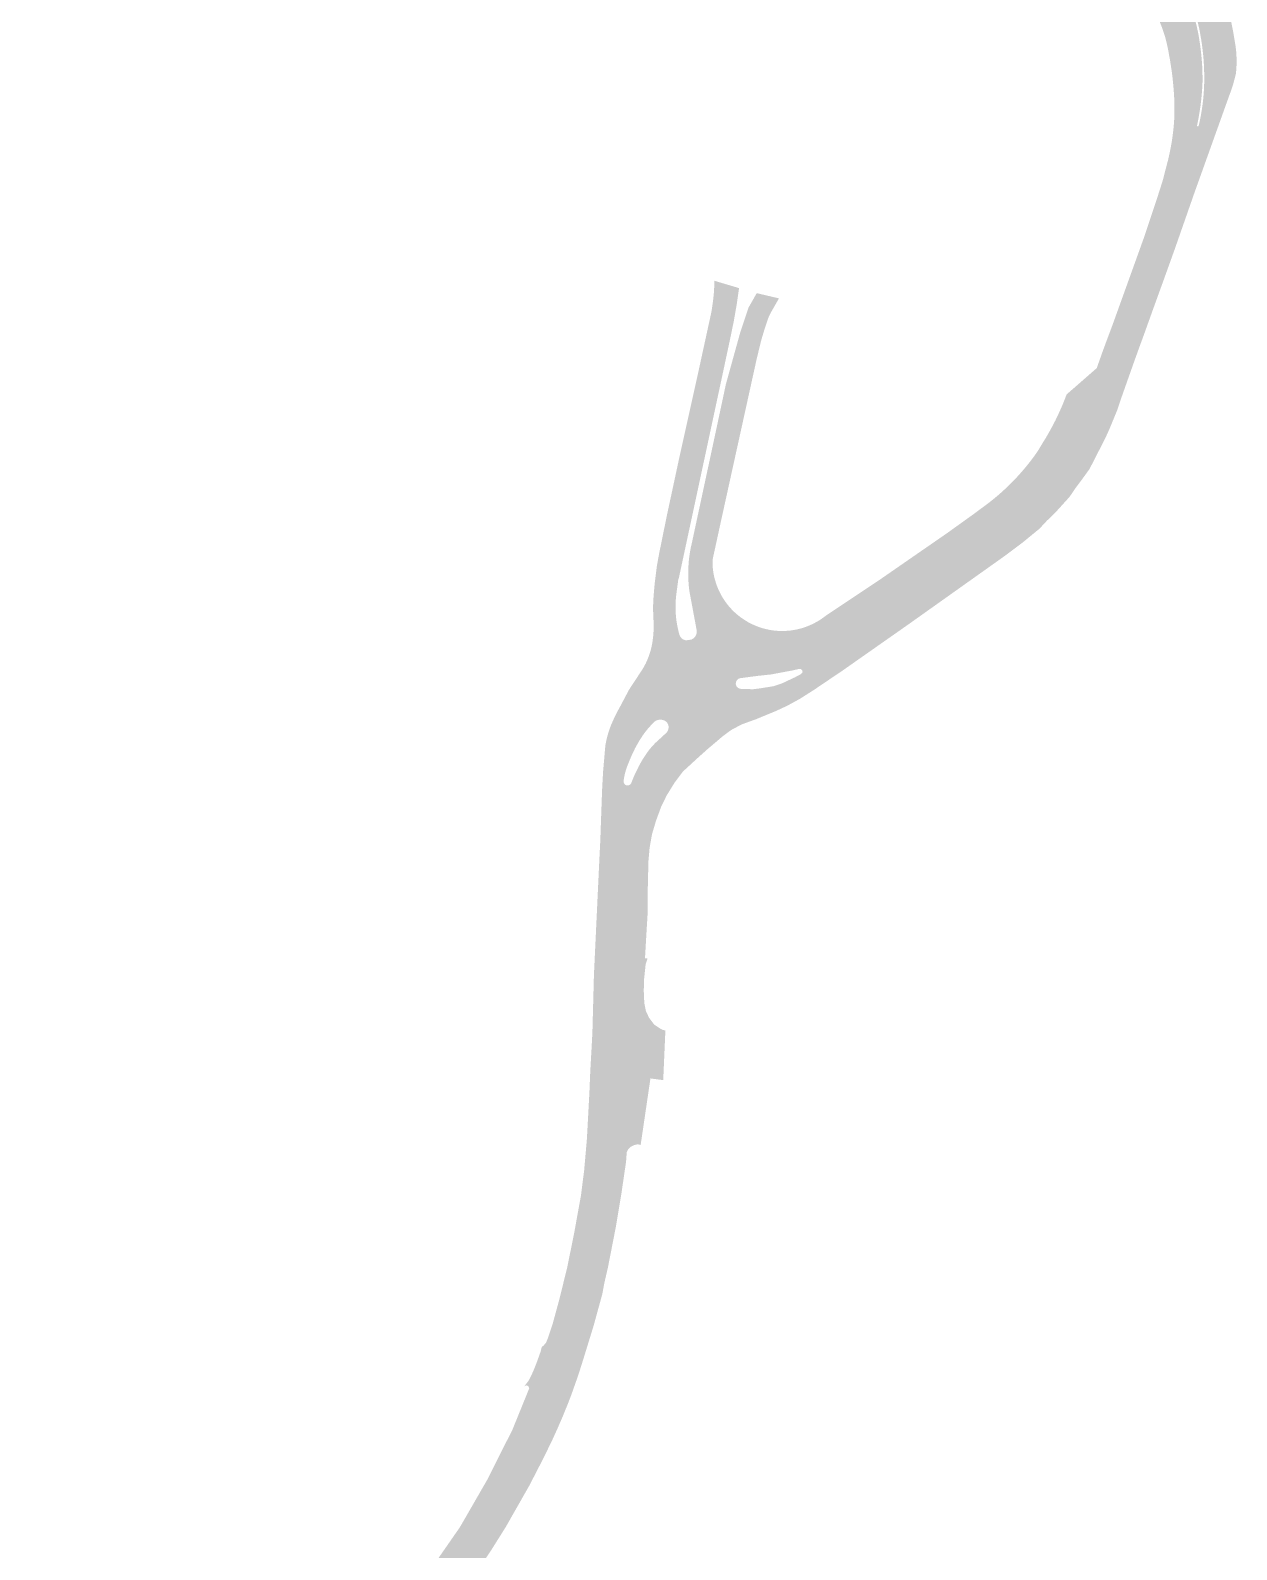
# Model space of a CAD drawing. Header units: inches. Extents: x 96822 to 101067, y 435686 to 441786.
# Drawn here: x 99122.2 to 99344, y 436600.9 to 436880.3 of the extents above; entities that cross this region are included whole.
import ezdxf

# ---------------------------------------------------------------- set-up
doc = ezdxf.new("R2010")
doc.units = ezdxf.units.IN
doc.header["$MEASUREMENT"] = 0

msp = doc.modelspace()

# ---------------------------------------------------------------- hatches: boundary and pattern name
h = msp.add_hatch(color=256)
h.paths.add_polyline_path([(99326.93, 436824.36), (99321.25, 436826.41), (99322.83, 436830.8), (99325.31, 436837.69), (99326.89, 436842.09), (99328.12, 436845.77), (99329.83, 436850.93), (99330.42, 436852.84), (99331.17, 436855.76), (99331.37, 436856.51), (99331.54, 436857.27), (99331.7, 436858.02), (99331.85, 436858.78), (99331.99, 436859.54), (99332.11, 436860.31), (99332.21, 436861.07), (99332.31, 436861.84), (99332.38, 436862.61), (99332.45, 436863.38), (99332.49, 436864.15), (99332.53, 436864.93), (99332.52, 436866.85), (99332.47, 436868), (99332.4, 436869.15), (99332.3, 436870.29), (99332.19, 436871.43), (99332.05, 436872.57), (99331.88, 436873.71), (99331.7, 436874.85), (99331.49, 436875.98), (99331.42, 436876.41), (99331.34, 436876.84), (99331.25, 436877.27), (99331.15, 436877.7), (99331.05, 436878.13), (99330.94, 436878.55), (99330.83, 436878.98), (99330.7, 436879.4), (99330.57, 436879.82), (99330.43, 436880.23), (99330.29, 436880.65), (99330.13, 436881.06), (99329.97, 436881.47), (99329.81, 436881.87), (99329.63, 436882.27), (99329.45, 436882.67), (99329.26, 436883.07), (99329.07, 436883.46), (99328.86, 436883.85), (99328.66, 436884.24), (99328.44, 436884.62), (99328.22, 436885), (99327.99, 436885.38), (99325.25, 436889.56), (99319.46, 436897.94), (99315.56, 436903.53), (99306.26, 436916.36), (99302.86, 436920.54), (99302.66, 436920.78), (99314.44, 436929.84), (99317.61, 436925.18), (99327.37, 436910.74), (99332.58, 436903.1), (99335.95, 436898.15), (99336.42, 436897.46), (99336.87, 436896.76), (99337.31, 436896.05), (99337.73, 436895.34), (99338.14, 436894.61), (99338.54, 436893.88), (99338.64, 436893.68), (99338.75, 436893.5), (99339.15, 436892.7), (99339.53, 436891.9), (99339.9, 436891.09), (99340.25, 436890.27), (99340.59, 436889.44), (99340.91, 436888.61), (99341.22, 436887.77), (99341.51, 436886.93), (99341.78, 436886.08), (99342.05, 436885.23), (99342.3, 436884.38), (99342.54, 436883.51), (99342.75, 436882.65), (99342.96, 436881.78), (99343.15, 436880.91), (99343.32, 436880.03), (99343.47, 436879.15), (99343.67, 436877.92), (99343.73, 436877.57), (99343.78, 436877.22), (99343.82, 436876.87), (99343.86, 436876.52), (99343.89, 436876.17), (99343.92, 436875.81), (99343.93, 436875.46), (99343.95, 436875.11), (99343.95, 436874.75), (99343.95, 436874.4), (99343.95, 436874.04), (99343.93, 436873.69), (99343.91, 436873.34), (99343.89, 436872.98), (99343.85, 436872.63), (99343.82, 436872.28), (99343.32, 436870.35), (99343.01, 436869.39), (99342.66, 436868.44), (99342.58, 436868.23), (99336.14, 436850.24), (99332.58, 436840.04), (99331, 436835.64), (99328.51, 436828.76), (99326.93, 436824.36)], flags=0)
h.paths.add_polyline_path([(99336.81, 436862.59), (99336.73, 436862.66), (99336.74, 436862.65), (99336.74, 436862.65), (99336.74, 436862.65), (99336.74, 436862.65), (99336.74, 436862.65), (99336.75, 436862.65), (99336.75, 436862.64), (99336.75, 436862.64), (99336.75, 436862.64), (99336.75, 436862.64), (99336.76, 436862.64), (99336.76, 436862.64), (99336.76, 436862.64), (99336.76, 436862.64), (99336.77, 436862.63), (99336.77, 436862.63), (99336.77, 436862.63), (99336.77, 436862.63), (99336.77, 436862.63), (99336.78, 436862.63), (99336.78, 436862.63), (99336.78, 436862.63), (99336.78, 436862.63), (99336.79, 436862.63), (99336.79, 436862.62), (99336.79, 436862.62), (99336.79, 436862.62), (99336.8, 436862.62), (99336.8, 436862.62), (99336.8, 436862.62), (99336.8, 436862.62), (99336.81, 436862.62), (99336.81, 436862.62), (99336.81, 436862.62), (99336.81, 436862.62), (99336.82, 436862.62), (99336.82, 436862.62), (99336.82, 436862.62), (99336.82, 436862.62), (99336.83, 436862.62), (99336.83, 436862.62), (99336.83, 436862.62), (99336.83, 436862.62), (99336.84, 436862.62), (99336.84, 436862.62), (99336.84, 436862.62), (99336.84, 436862.62), (99336.85, 436862.62), (99336.85, 436862.62), (99336.85, 436862.62), (99336.85, 436862.62), (99336.86, 436862.62), (99336.86, 436862.62), (99336.86, 436862.62), (99336.86, 436862.62), (99336.87, 436862.62), (99336.87, 436862.62), (99336.87, 436862.62), (99336.87, 436862.62), (99336.88, 436862.62), (99336.88, 436862.62), (99336.88, 436862.63), (99336.88, 436862.63), (99336.89, 436862.63), (99336.89, 436862.63), (99336.89, 436862.63), (99336.89, 436862.63), (99336.89, 436862.63), (99336.9, 436862.63), (99336.9, 436862.63), (99336.9, 436862.63), (99336.9, 436862.63), (99336.9, 436862.63), (99336.9, 436862.64), (99336.91, 436862.64), (99336.91, 436862.64), (99336.91, 436862.64), (99336.91, 436862.64), (99336.92, 436862.64), (99336.92, 436862.64), (99336.92, 436862.64), (99336.92, 436862.65), (99336.92, 436862.65), (99336.93, 436862.65), (99336.93, 436862.65), (99336.93, 436862.65), (99336.93, 436862.65), (99336.93, 436862.66), (99336.94, 436862.66), (99336.94, 436862.66), (99336.94, 436862.66), (99336.94, 436862.66), (99336.94, 436862.66), (99336.95, 436862.67), (99336.95, 436862.67), (99336.95, 436862.67), (99336.95, 436862.67), (99336.95, 436862.67), (99336.95, 436862.68), (99336.96, 436862.68), (99336.96, 436862.68), (99336.96, 436862.68), (99336.96, 436862.68), (99336.96, 436862.69), (99336.96, 436862.69), (99336.96, 436862.69), (99336.97, 436862.69), (99336.97, 436862.69), (99336.97, 436862.7), (99336.97, 436862.7), (99336.97, 436862.7), (99336.97, 436862.7), (99336.97, 436862.71), (99336.97, 436862.71), (99336.97, 436862.71), (99336.97, 436862.71), (99336.99, 436862.77), (99337.14, 436863.43), (99337.28, 436864.09), (99337.4, 436864.75), (99337.52, 436865.42), (99337.62, 436866.09), (99337.71, 436866.76), (99337.79, 436867.43), (99337.85, 436868.1), (99337.91, 436868.78), (99337.95, 436869.45), (99337.98, 436870.13), (99338, 436870.8), (99338, 436871.67), (99337.99, 436872.54), (99337.96, 436873.4), (99337.92, 436874.27), (99337.86, 436875.13), (99337.78, 436876), (99337.68, 436876.86), (99337.57, 436877.72), (99337.44, 436878.57), (99337.29, 436879.43), (99337.19, 436880.02), (99337.07, 436880.61), (99336.94, 436881.19), (99336.8, 436881.78), (99336.66, 436882.36), (99336.5, 436882.94), (99336.33, 436883.51), (99336.15, 436884.08), (99335.96, 436884.65), (99335.76, 436885.22), (99335.55, 436885.78), (99335.33, 436886.34), (99335.1, 436886.89), (99334.87, 436887.44), (99334.62, 436887.99), (99334.22, 436888.86), (99333.8, 436889.73), (99333.37, 436890.59), (99332.92, 436891.44), (99332.46, 436892.29), (99331.97, 436893.12), (99331.48, 436893.94), (99330.97, 436894.76), (99330.44, 436895.57), (99329.9, 436896.36), (99325.81, 436902.39), (99321, 436909.5), (99316.16, 436916.61), (99313.56, 436920.41), (99311.3, 436923.71), (99310.83, 436924.4), (99310.82, 436924.4), (99310.82, 436924.41), (99310.82, 436924.41), (99310.82, 436924.41), (99310.82, 436924.41), (99310.81, 436924.42), (99310.81, 436924.42), (99310.81, 436924.42), (99310.81, 436924.42), (99310.74, 436924.5), (99310.81, 436924.43), (99310.81, 436924.43), (99310.8, 436924.43), (99310.8, 436924.43), (99310.8, 436924.43), (99310.8, 436924.44), (99310.79, 436924.44), (99310.79, 436924.44), (99310.79, 436924.44), (99310.79, 436924.44), (99310.79, 436924.44), (99310.78, 436924.45), (99310.78, 436924.45), (99310.78, 436924.45), (99310.78, 436924.45), (99310.77, 436924.45), (99310.77, 436924.45), (99310.77, 436924.46), (99310.77, 436924.46), (99310.76, 436924.46), (99310.76, 436924.46), (99310.76, 436924.46), (99310.76, 436924.46), (99310.75, 436924.46), (99310.75, 436924.47), (99310.75, 436924.47), (99310.74, 436924.47), (99310.74, 436924.47), (99310.74, 436924.47), (99310.74, 436924.47), (99310.73, 436924.47), (99310.73, 436924.47), (99310.73, 436924.47), (99310.73, 436924.47), (99310.72, 436924.47), (99310.72, 436924.48), (99310.72, 436924.48), (99310.71, 436924.48), (99310.71, 436924.48), (99310.71, 436924.48), (99310.71, 436924.48), (99310.7, 436924.48), (99310.7, 436924.48), (99310.7, 436924.48), (99310.69, 436924.48), (99310.69, 436924.48), (99310.69, 436924.48), (99310.68, 436924.48), (99310.68, 436924.48), (99310.68, 436924.48), (99310.68, 436924.48), (99310.67, 436924.48), (99310.67, 436924.48), (99310.67, 436924.48), (99310.66, 436924.48), (99310.66, 436924.48), (99310.66, 436924.48), (99310.66, 436924.48), (99310.65, 436924.48), (99310.65, 436924.48), (99310.65, 436924.48), (99310.65, 436924.48), (99310.64, 436924.48), (99310.64, 436924.48), (99310.64, 436924.48), (99310.64, 436924.48), (99310.64, 436924.47), (99310.63, 436924.47), (99310.63, 436924.47), (99310.63, 436924.47), (99310.62, 436924.47), (99310.62, 436924.47), (99310.62, 436924.47), (99310.62, 436924.47), (99310.61, 436924.47), (99310.61, 436924.47), (99310.61, 436924.47), (99310.61, 436924.46), (99310.6, 436924.46), (99310.6, 436924.46), (99310.6, 436924.46), (99310.59, 436924.46), (99310.59, 436924.46), (99310.59, 436924.46), (99310.59, 436924.45), (99310.58, 436924.45), (99310.58, 436924.45), (99310.58, 436924.45), (99310.58, 436924.45), (99310.57, 436924.45), (99310.57, 436924.44), (99310.57, 436924.44), (99310.57, 436924.44), (99310.57, 436924.44), (99310.56, 436924.44), (99310.56, 436924.44), (99310.56, 436924.43), (99310.56, 436924.43), (99310.55, 436924.43), (99310.55, 436924.43), (99310.55, 436924.43), (99310.55, 436924.42), (99310.55, 436924.42), (99310.54, 436924.42), (99310.54, 436924.42), (99310.54, 436924.41), (99310.54, 436924.41), (99310.54, 436924.41), (99310.54, 436924.41), (99310.53, 436924.41), (99310.53, 436924.4), (99310.53, 436924.4), (99310.53, 436924.4), (99310.53, 436924.4), (99310.53, 436924.39), (99310.52, 436924.39), (99310.52, 436924.39), (99310.52, 436924.39), (99310.52, 436924.38), (99310.52, 436924.38), (99310.52, 436924.38), (99310.52, 436924.37), (99310.52, 436924.37), (99310.51, 436924.37), (99310.51, 436924.37), (99310.51, 436924.37), (99310.51, 436924.37), (99310.51, 436924.36), (99310.51, 436924.36), (99310.51, 436924.36), (99310.51, 436924.36), (99310.51, 436924.35), (99310.51, 436924.35), (99310.51, 436924.35), (99310.51, 436924.34), (99310.51, 436924.34), (99310.51, 436924.34), (99310.5, 436924.34), (99310.5, 436924.33), (99310.5, 436924.33), (99310.5, 436924.33), (99310.5, 436924.32), (99310.5, 436924.32), (99310.5, 436924.32), (99310.5, 436924.32), (99310.5, 436924.31), (99310.5, 436924.31), (99310.5, 436924.31), (99310.5, 436924.3), (99310.5, 436924.3), (99310.5, 436924.3), (99310.5, 436924.3), (99310.5, 436924.29), (99310.5, 436924.29), (99310.5, 436924.29), (99310.5, 436924.28), (99310.5, 436924.28), (99310.5, 436924.28), (99310.5, 436924.27), (99310.5, 436924.27), (99310.51, 436924.27), (99310.51, 436924.27), (99310.51, 436924.26), (99310.51, 436924.26), (99310.51, 436924.26), (99310.51, 436924.25), (99310.51, 436924.25), (99310.51, 436924.25), (99310.51, 436924.25), (99310.51, 436924.24), (99310.51, 436924.24), (99310.51, 436924.24), (99310.52, 436924.24), (99310.52, 436924.23), (99310.52, 436924.23), (99310.52, 436924.23), (99310.52, 436924.22), (99310.52, 436924.22), (99310.52, 436924.22), (99310.52, 436924.22), (99310.53, 436924.21), (99310.53, 436924.21), (99310.53, 436924.21), (99310.54, 436924.2), (99310.99, 436923.53), (99315.67, 436916.68), (99320.53, 436909.58), (99325.35, 436902.47), (99329.63, 436896.18), (99330.18, 436895.37), (99330.72, 436894.54), (99331.24, 436893.7), (99331.75, 436892.85), (99332.24, 436891.99), (99332.71, 436891.13), (99333.16, 436890.25), (99333.6, 436889.36), (99334.02, 436888.47), (99334.69, 436886.96), (99334.95, 436886.35), (99335.19, 436885.74), (99335.42, 436885.12), (99335.63, 436884.49), (99335.84, 436883.87), (99336.04, 436883.23), (99336.22, 436882.6), (99336.39, 436881.96), (99336.55, 436881.32), (99336.7, 436880.67), (99336.83, 436880.03), (99336.96, 436879.38), (99337.1, 436878.53), (99337.23, 436877.68), (99337.34, 436876.83), (99337.44, 436875.98), (99337.52, 436875.12), (99337.59, 436874.27), (99337.64, 436873.41), (99337.67, 436872.55), (99337.69, 436871.69), (99337.69, 436870.84), (99337.65, 436869.94), (99337.59, 436869.04), (99337.51, 436868.15), (99337.42, 436867.25), (99337.31, 436866.36), (99337.18, 436865.47), (99337.03, 436864.59), (99336.87, 436863.7), (99336.69, 436862.83), (99336.66, 436862.72), (99336.81, 436862.59)], flags=0)
h = msp.add_hatch(color=256)
h.paths.add_polyline_path([(99238.54, 436687.25), (99236.19, 436687.56), (99225.13, 436688.91), (99225.35, 436692.82), (99225.52, 436696.02), (99225.8, 436706.58), (99226.82, 436728.27), (99226.97, 436731.28), (99227.3, 436740.6), (99227.48, 436743.92), (99227.89, 436748.67), (99227.95, 436749.06), (99228.03, 436749.45), (99228.11, 436749.83), (99228.2, 436750.22), (99228.3, 436750.6), (99228.4, 436750.93), (99228.5, 436751.26), (99228.6, 436751.59), (99228.72, 436751.91), (99228.84, 436752.24), (99228.96, 436752.56), (99229.1, 436752.87), (99229.24, 436753.19), (99229.43, 436753.63), (99229.63, 436754.06), (99229.84, 436754.49), (99230.06, 436754.92), (99230.29, 436755.34), (99230.52, 436755.76), (99232.27, 436759.06), (99234.8, 436762.91), (99235.08, 436763.4), (99235.31, 436763.85), (99235.53, 436764.3), (99235.72, 436764.77), (99235.9, 436765.24), (99236.07, 436765.74), (99236.25, 436766.35), (99236.35, 436766.76), (99236.47, 436767.3), (99236.57, 436767.86), (99236.63, 436768.34), (99236.7, 436768.91), (99236.73, 436769.27), (99236.75, 436769.63), (99236.77, 436769.99), (99236.78, 436770.35), (99236.78, 436770.71), (99236.78, 436771.15), (99236.66, 436774.06), (99236.73, 436775.66), (99236.85, 436777.25), (99237, 436778.84), (99237.37, 436781.75), (99237.6, 436783.07), (99237.85, 436784.38), (99239.24, 436791.21), (99241.42, 436801.36), (99244.88, 436816.94), (99247.37, 436828.37), (99247.52, 436829.27), (99247.65, 436830.17), (99247.83, 436831.71), (99247.87, 436832.34), (99247.91, 436832.97), (99247.93, 436833.6), (99247.94, 436834.23), (99252.48, 436832.88), (99252.04, 436829.82), (99251.51, 436826.79), (99250.89, 436823.78), (99249.48, 436817.17), (99241.43, 436779.66), (99241.29, 436779.16), (99240.99, 436776.91), (99240.94, 436776.55), (99240.9, 436776.19), (99240.87, 436775.83), (99240.84, 436775.46), (99240.82, 436775.1), (99240.81, 436774.74), (99240.8, 436774.38), (99240.8, 436774.02), (99240.81, 436773.68), (99240.81, 436773.55), (99240.84, 436773.01), (99240.87, 436772.68), (99240.9, 436772.34), (99240.94, 436772.01), (99240.98, 436771.68), (99241.03, 436771.35), (99241.08, 436771.02), (99241.15, 436770.69), (99241.21, 436770.36), (99241.29, 436770.03), (99241.36, 436769.71), (99241.45, 436769.38), (99241.56, 436769.01), (99241.69, 436768.76), (99241.89, 436768.51), (99242.14, 436768.32), (99242.43, 436768.19), (99242.75, 436768.12), (99243.73, 436768.25), (99244.09, 436768.48), (99244.32, 436768.69), (99244.5, 436768.94), (99244.63, 436769.23), (99244.7, 436769.53), (99244.71, 436769.85), (99243.53, 436776.2), (99243.47, 436776.52), (99243.41, 436776.83), (99243.36, 436777.15), (99243.31, 436777.47), (99243.27, 436777.79), (99243.24, 436778.11), (99243.21, 436778.43), (99243.19, 436778.76), (99243.18, 436778.89), (99243.18, 436779.03), (99243.15, 436779.56), (99243.14, 436780.09), (99243.13, 436780.62), (99243.14, 436781.15), (99243.2, 436782.15), (99243.23, 436782.61), (99243.28, 436783.07), (99243.34, 436783.53), (99243.4, 436784), (99243.48, 436784.45), (99243.56, 436784.91), (99243.65, 436785.37), (99243.76, 436785.82), (99247.75, 436804.39), (99250.06, 436815.21), (99252.68, 436824.66), (99254.23, 436829.31), (99255.73, 436831.95), (99259.82, 436830.99), (99258.27, 436828.28), (99257.97, 436827.69), (99257.52, 436826.4), (99257.1, 436825.11), (99256.71, 436823.8), (99256.51, 436823.11), (99255.74, 436819.93), (99255.74, 436819.94), (99250.76, 436797.32), (99249.14, 436789.95), (99247.75, 436783.57), (99247.6, 436782.89), (99247.6, 436782.56), (99247.61, 436782.11), (99247.63, 436781.67), (99247.67, 436781.23), (99247.73, 436780.79), (99247.8, 436780.35), (99247.89, 436779.91), (99247.99, 436779.48), (99248.12, 436779.03), (99248.3, 436778.45), (99248.45, 436778.03), (99248.61, 436777.64), (99248.78, 436777.25), (99248.97, 436776.87), (99249.16, 436776.5), (99249.37, 436776.13), (99249.59, 436775.77), (99249.83, 436775.42), (99250.07, 436775.07), (99250.33, 436774.73), (99250.59, 436774.4), (99250.87, 436774.08), (99251.16, 436773.77), (99251.46, 436773.47), (99251.76, 436773.18), (99252.08, 436772.9), (99252.41, 436772.63), (99252.74, 436772.37), (99253.09, 436772.13), (99253.44, 436771.89), (99253.8, 436771.67), (99254.16, 436771.45), (99254.53, 436771.25), (99254.91, 436771.07), (99255.3, 436770.89), (99255.69, 436770.73), (99256.09, 436770.58), (99256.49, 436770.44), (99256.89, 436770.32), (99257.3, 436770.21), (99257.71, 436770.12), (99258.13, 436770.03), (99258.54, 436769.97), (99258.96, 436769.91), (99259.39, 436769.87), (99259.81, 436769.84), (99260.23, 436769.83), (99260.65, 436769.83), (99261.08, 436769.85), (99261.5, 436769.88), (99261.92, 436769.92), (99262.34, 436769.98), (99262.76, 436770.05), (99263.17, 436770.13), (99263.58, 436770.23), (99263.99, 436770.34), (99264.39, 436770.47), (99264.79, 436770.6), (99265.19, 436770.76), (99265.58, 436770.92), (99265.96, 436771.1), (99266.34, 436771.29), (99266.71, 436771.49), (99267.08, 436771.7), (99267.44, 436771.93), (99267.79, 436772.17), (99268.13, 436772.42), (99268.38, 436772.61), (99278.13, 436779.11), (99282.72, 436782.29), (99290.72, 436787.82), (99295.76, 436791.44), (99296.92, 436792.31), (99297.53, 436792.75), (99298.12, 436793.19), (99298.71, 436793.65), (99299.3, 436794.12), (99299.87, 436794.59), (99300.44, 436795.08), (99300.99, 436795.58), (99301.54, 436796.08), (99302.08, 436796.6), (99302.61, 436797.13), (99303.13, 436797.66), (99303.64, 436798.21), (99304.14, 436798.76), (99304.63, 436799.32), (99305.11, 436799.89), (99305.59, 436800.47), (99306.05, 436801.06), (99306.5, 436801.65), (99306.94, 436802.26), (99307.37, 436802.87), (99308.49, 436804.72), (99308.95, 436805.46), (99309.38, 436806.22), (99309.81, 436806.98), (99310.22, 436807.75), (99310.62, 436808.52), (99311, 436809.3), (99311.36, 436810.09), (99311.72, 436810.89), (99312.06, 436811.69), (99312.38, 436812.5), (99312.69, 436813.32), (99318.24, 436818.17), (99319.4, 436821.45), (99321.25, 436826.41), (99326.93, 436824.36), (99325.85, 436821.4), (99325.15, 436819.46), (99322.71, 436812.55), (99321.98, 436810.38), (99320.58, 436806.98), (99319.79, 436805.24), (99316.91, 436799.61), (99315.54, 436797.72), (99314.35, 436796.12), (99313.24, 436794.49), (99310.51, 436791.48), (99309.06, 436790.09), (99307.7, 436788.63), (99304.59, 436786.08), (99301.18, 436783.53), (99283.59, 436771.03), (99271.53, 436762.57), (99266.26, 436759.01), (99263.62, 436757.33), (99261.36, 436756.1), (99259.31, 436755.14), (99256.88, 436754.14), (99255.63, 436753.62), (99253.08, 436752.7), (99251.22, 436751.74), (99250.66, 436751.36), (99249.39, 436750.4), (99246.76, 436748.17), (99245.11, 436746.7), (99242.14, 436743.97), (99240.63, 436741.95), (99239.15, 436739.55), (99238.16, 436737.52), (99237.19, 436734.87), (99236.47, 436732.43), (99236.04, 436729.99), (99235.82, 436727.52), (99235.67, 436721.26), (99235.67, 436717.88), (99235.33, 436712.13), (99235.19, 436709.65), (99235.65, 436709.61), (99235.31, 436708.56), (99235.03, 436705.9), (99234.96, 436703.72), (99235.06, 436701.44), (99235.37, 436699.9), (99235.96, 436698.68), (99236.86, 436697.48), (99237.95, 436696.75), (99238.48, 436696.46), (99238.94, 436696.4), (99238.69, 436690.68), (99238.54, 436687.25)], flags=0)
h.paths.add_polyline_path([(99231.97, 436741.43), (99231.98, 436741.43), (99232, 436741.43), (99232.01, 436741.43), (99232.01, 436741.43), (99232.02, 436741.43), (99232.02, 436741.43), (99232.03, 436741.43), (99232.04, 436741.43), (99232.06, 436741.43), (99232.07, 436741.43), (99232.08, 436741.43), (99232.09, 436741.43), (99232.11, 436741.44), (99232.12, 436741.44), (99232.13, 436741.44), (99232.14, 436741.44), (99232.15, 436741.45), (99232.16, 436741.45), (99232.18, 436741.45), (99232.19, 436741.46), (99232.2, 436741.46), (99232.21, 436741.46), (99232.22, 436741.47), (99232.23, 436741.47), (99232.25, 436741.48), (99232.26, 436741.48), (99232.27, 436741.48), (99232.28, 436741.49), (99232.29, 436741.49), (99232.3, 436741.5), (99232.3, 436741.5), (99232.31, 436741.5), (99232.31, 436741.51), (99232.32, 436741.51), (99232.33, 436741.52), (99232.35, 436741.52), (99232.36, 436741.53), (99232.37, 436741.53), (99232.38, 436741.54), (99232.39, 436741.55), (99232.4, 436741.55), (99232.41, 436741.56), (99232.42, 436741.57), (99232.43, 436741.58), (99232.44, 436741.58), (99232.45, 436741.59), (99232.46, 436741.6), (99232.46, 436741.61), (99232.47, 436741.61), (99232.48, 436741.62), (99232.49, 436741.63), (99232.5, 436741.64), (99232.51, 436741.65), (99232.52, 436741.66), (99232.53, 436741.67), (99232.53, 436741.68), (99232.54, 436741.68), (99232.54, 436741.68), (99232.55, 436741.69), (99232.55, 436741.69), (99232.56, 436741.7), (99232.56, 436741.71), (99232.57, 436741.72), (99232.58, 436741.73), (99232.59, 436741.74), (99232.59, 436741.75), (99232.6, 436741.76), (99232.61, 436741.77), (99232.61, 436741.78), (99232.62, 436741.79), (99232.62, 436741.81), (99232.63, 436741.82), (99232.64, 436741.83), (99232.64, 436741.84), (99232.65, 436741.85), (99232.65, 436741.86), (99232.66, 436741.87), (99232.66, 436741.88), (99232.67, 436741.89), (99232.67, 436741.9), (99232.67, 436741.92), (99232.68, 436741.93), (99232.68, 436741.94), (99232.69, 436741.95), (99232.69, 436741.95), (99232.69, 436741.96), (99232.9, 436742.48), (99233.11, 436743), (99233.34, 436743.51), (99233.58, 436744.02), (99233.83, 436744.52), (99234.01, 436744.89), (99234.2, 436745.24), (99234.4, 436745.6), (99234.6, 436745.95), (99234.81, 436746.3), (99235.03, 436746.64), (99235.25, 436746.98), (99235.38, 436747.17), (99235.03, 436746.64), (99235.45, 436747.28), (99235.54, 436747.4), (99235.64, 436747.55), (99235.71, 436747.64), (99235.78, 436747.74), (99235.92, 436747.92), (99235.99, 436748.01), (99236.06, 436748.1), (99236.13, 436748.19), (99236.28, 436748.37), (99236.58, 436748.72), (99236.66, 436748.8), (99236.74, 436748.88), (99236.9, 436749.05), (99237.23, 436749.38), (99237.32, 436749.46), (99237.49, 436749.61), (99237.66, 436749.77), (99239.12, 436751.12), (99239.13, 436751.14), (99239.15, 436751.15), (99239.16, 436751.17), (99239.18, 436751.19), (99239.2, 436751.21), (99239.21, 436751.23), (99239.23, 436751.25), (99239.24, 436751.27), (99239.26, 436751.29), (99239.27, 436751.31), (99239.28, 436751.33), (99239.3, 436751.35), (99239.31, 436751.37), (99239.32, 436751.39), (99239.33, 436751.41), (99239.35, 436751.43), (99239.36, 436751.45), (99239.37, 436751.47), (99239.38, 436751.49), (99239.39, 436751.52), (99239.4, 436751.54), (99239.41, 436751.56), (99239.42, 436751.58), (99239.43, 436751.61), (99239.44, 436751.63), (99239.44, 436751.65), (99239.45, 436751.67), (99239.46, 436751.7), (99239.47, 436751.72), (99239.47, 436751.72), (99239.47, 436751.73), (99239.47, 436751.74), (99239.48, 436751.77), (99239.48, 436751.79), (99239.49, 436751.82), (99239.5, 436751.84), (99239.5, 436751.86), (99239.5, 436751.89), (99239.51, 436751.91), (99239.51, 436751.93), (99239.51, 436751.96), (99239.52, 436751.98), (99239.52, 436752.01), (99239.52, 436752.03), (99239.52, 436752.03), (99239.52, 436752.06), (99239.52, 436752.06), (99239.52, 436752.08), (99239.52, 436752.1), (99239.52, 436752.13), (99239.52, 436752.18), (99239.52, 436752.2), (99239.52, 436752.22), (99239.52, 436752.24), (99239.52, 436752.27), (99239.52, 436752.29), (99239.51, 436752.31), (99239.51, 436752.34), (99239.51, 436752.34), (99239.51, 436752.36), (99239.51, 436752.36), (99239.5, 436752.38), (99239.5, 436752.4), (99239.5, 436752.43), (99239.49, 436752.45), (99239.49, 436752.47), (99239.48, 436752.49), (99239.47, 436752.51), (99239.47, 436752.54), (99239.46, 436752.56), (99239.45, 436752.58), (99239.45, 436752.6), (99239.44, 436752.62), (99239.43, 436752.65), (99239.42, 436752.67), (99239.41, 436752.69), (99239.41, 436752.71), (99239.4, 436752.73), (99239.39, 436752.75), (99239.38, 436752.77), (99239.37, 436752.79), (99239.35, 436752.81), (99239.34, 436752.83), (99239.33, 436752.85), (99239.32, 436752.87), (99239.31, 436752.89), (99239.3, 436752.91), (99239.28, 436752.93), (99239.28, 436752.93), (99239.27, 436752.95), (99239.27, 436752.95), (99239.26, 436752.97), (99239.24, 436752.98), (99239.23, 436753), (99239.21, 436753.02), (99239.2, 436753.04), (99239.18, 436753.05), (99239.17, 436753.07), (99239.15, 436753.09), (99239.14, 436753.11), (99239.12, 436753.12), (99239.09, 436753.14), (99239.09, 436753.14), (99239.07, 436753.16), (99239.07, 436753.16), (99239.05, 436753.18), (99239.02, 436753.2), (99239, 436753.21), (99238.98, 436753.23), (99238.95, 436753.25), (99238.93, 436753.26), (99238.9, 436753.28), (99238.88, 436753.29), (99238.85, 436753.31), (99238.83, 436753.32), (99238.83, 436753.32), (99238.81, 436753.33), (99238.8, 436753.33), (99238.77, 436753.35), (99238.75, 436753.36), (99238.72, 436753.37), (99238.69, 436753.39), (99238.67, 436753.4), (99238.64, 436753.41), (99238.61, 436753.42), (99238.59, 436753.43), (99238.56, 436753.44), (99238.53, 436753.45), (99238.53, 436753.45), (99238.5, 436753.46), (99238.5, 436753.46), (99238.47, 436753.46), (99238.45, 436753.47), (99238.42, 436753.48), (99238.39, 436753.48), (99238.36, 436753.49), (99238.33, 436753.5), (99238.3, 436753.5), (99238.27, 436753.51), (99238.24, 436753.51), (99238.22, 436753.51), (99238.22, 436753.51), (99238.19, 436753.52), (99238.16, 436753.52), (99238.16, 436753.52), (99238.13, 436753.52), (99238.1, 436753.53), (99238.07, 436753.53), (99238.05, 436753.53), (99238.02, 436753.53), (99237.99, 436753.53), (99237.96, 436753.53), (99237.93, 436753.53), (99237.91, 436753.53), (99237.88, 436753.52), (99237.86, 436753.52), (99237.85, 436753.52), (99237.85, 436753.52), (99237.82, 436753.52), (99237.79, 436753.52), (99237.77, 436753.51), (99237.74, 436753.51), (99237.71, 436753.5), (99237.68, 436753.5), (99237.66, 436753.49), (99237.63, 436753.49), (99237.6, 436753.48), (99237.57, 436753.48), (99237.57, 436753.48), (99237.56, 436753.47), (99237.55, 436753.47), (99237.52, 436753.46), (99237.49, 436753.45), (99237.47, 436753.44), (99237.44, 436753.43), (99237.41, 436753.43), (99237.39, 436753.42), (99237.36, 436753.4), (99237.33, 436753.39), (99237.31, 436753.38), (99237.28, 436753.37), (99237.28, 436753.37), (99237.26, 436753.36), (99237.26, 436753.36), (99237.23, 436753.35), (99237.21, 436753.33), (99237.18, 436753.32), (99237.16, 436753.31), (99237.13, 436753.29), (99237.11, 436753.28), (99237.09, 436753.26), (99237.06, 436753.25), (99237.04, 436753.23), (99237.02, 436753.22), (99237.02, 436753.22), (99236.99, 436753.2), (99236.99, 436753.2), (99236.97, 436753.18), (99236.95, 436753.17), (99236.93, 436753.15), (99236.91, 436753.13), (99236.89, 436753.11), (99236.86, 436753.09), (99236.84, 436753.07), (99236.82, 436753.05), (99236.8, 436753.03), (99236.78, 436753.01), (99236.76, 436752.99), (99236.75, 436752.97), (99236.73, 436752.95), (99236.67, 436752.9), (99236.5, 436752.72), (99236.27, 436752.48), (99236.05, 436752.23), (99235.83, 436751.98), (99235.61, 436751.73), (99235.41, 436751.48), (99235.2, 436751.22), (99235, 436750.95), (99234.71, 436750.53), (99234.43, 436750.1), (99234.16, 436749.67), (99233.9, 436749.22), (99233.65, 436748.78), (99233.4, 436748.33), (99233.14, 436747.8), (99232.88, 436747.26), (99232.64, 436746.72), (99232.41, 436746.17), (99232.1, 436745.41), (99232.06, 436745.31), (99231.9, 436744.9), (99231.75, 436744.48), (99231.62, 436744.06), (99231.51, 436743.64), (99231.41, 436743.21), (99231.33, 436742.79), (99231.28, 436742.44), (99231.26, 436742.33), (99231.26, 436742.32), (99231.25, 436742.3), (99231.25, 436742.29), (99231.25, 436742.28), (99231.25, 436742.26), (99231.25, 436742.26), (99231.25, 436742.25), (99231.25, 436742.05), (99231.37, 436741.75), (99231.31, 436741.89), (99231.32, 436741.88), (99231.32, 436741.87), (99231.33, 436741.86), (99231.33, 436741.84), (99231.36, 436741.79), (99231.37, 436741.78), (99231.37, 436741.77), (99231.38, 436741.76), (99231.38, 436741.75), (99231.39, 436741.74), (99231.4, 436741.73), (99231.41, 436741.72), (99231.41, 436741.71), (99231.42, 436741.7), (99231.43, 436741.69), (99231.43, 436741.68), (99231.44, 436741.67), (99231.45, 436741.66), (99231.46, 436741.66), (99231.47, 436741.65), (99231.47, 436741.64), (99231.48, 436741.63), (99231.49, 436741.62), (99231.5, 436741.61), (99231.51, 436741.61), (99231.52, 436741.6), (99231.53, 436741.59), (99231.54, 436741.58), (99231.55, 436741.57), (99231.56, 436741.57), (99231.57, 436741.56), (99231.58, 436741.55), (99231.59, 436741.55), (99231.6, 436741.54), (99231.61, 436741.53), (99231.62, 436741.53), (99231.63, 436741.52), (99231.64, 436741.52), (99231.65, 436741.51), (99231.66, 436741.5), (99231.67, 436741.5), (99231.68, 436741.49), (99231.69, 436741.49), (99231.7, 436741.48), (99231.71, 436741.48), (99231.72, 436741.48), (99231.73, 436741.47), (99231.75, 436741.47), (99231.76, 436741.46), (99231.77, 436741.46), (99231.78, 436741.46), (99231.79, 436741.45), (99231.8, 436741.45), (99231.81, 436741.45), (99231.83, 436741.44), (99231.84, 436741.44), (99231.85, 436741.44), (99231.86, 436741.44), (99231.87, 436741.44), (99231.89, 436741.43), (99231.9, 436741.43), (99231.91, 436741.43), (99231.92, 436741.43), (99231.93, 436741.43), (99231.95, 436741.43), (99231.96, 436741.43), (99231.97, 436741.43)], flags=0)
h.paths.add_polyline_path([(99255.05, 436759.12), (99256.31, 436759.28), (99258.82, 436759.68), (99260.26, 436760.15), (99262.76, 436761.32), (99263.86, 436761.91), (99264.17, 436762.25), (99264.09, 436762.62), (99263.84, 436762.84), (99263.52, 436762.86), (99262.17, 436762.55), (99259.98, 436762.15), (99258.44, 436761.85), (99255.99, 436761.59), (99252.72, 436761.16), (99252.35, 436761.03), (99252.07, 436760.75), (99251.9, 436760.41), (99251.88, 436760.06), (99252, 436759.69), (99252.25, 436759.41), (99252.67, 436759.2), (99255.05, 436759.12)], flags=0)
msp.add_hatch(color=256).paths.add_polyline_path([(99184.42, 436573.82), (99181.91, 436571.43), (99178.18, 436568.16), (99172.7, 436563.69), (99168.16, 436559.86), (99167.17, 436559.03), (99162.58, 436555.37), (99160.63, 436553.77), (99156.43, 436550.65), (99152.8, 436548.13), (99143.18, 436541.47), (99133.41, 436534.81), (99125.68, 436529.46), (99122.2, 436535), (99123.08, 436535.63), (99134.89, 436543.8), (99140.57, 436547.84), (99152.19, 436556.19), (99158.23, 436560.55), (99164.95, 436565.93), (99174.04, 436573.82), (99176.52, 436576.18), (99178.94, 436578.59), (99181.31, 436581.06), (99182.92, 436582.8), (99185.01, 436584.87), (99187.04, 436587), (99189.03, 436589.17), (99190.97, 436591.38), (99196.51, 436598.35), (99201.16, 436605.05), (99202.5, 436607.37), (99206.2, 436613.8), (99210.82, 436622.98), (99213.8, 436630.32), (99213.91, 436630.6), (99213.77, 436630.94), (99213.44, 436631.14), (99213, 436630.96), (99213.56, 436631.68), (99213.91, 436632.18), (99214.24, 436632.85), (99214.68, 436633.82), (99215.13, 436634.94), (99215.61, 436636.24), (99215.97, 436637.25), (99216.21, 436638.19), (99216.56, 436638.46), (99217.01, 436639), (99217.35, 436639.84), (99218.22, 436642.47), (99219.42, 436646.87), (99220.19, 436649.98), (99220.87, 436652.74), (99222.13, 436658.93), (99223.43, 436666.12), (99224.01, 436670.73), (99224.51, 436676.46), (99224.97, 436685.02), (99225.13, 436688.91), (99236.19, 436687.56), (99234.39, 436675.33), (99233.81, 436675.46), (99233.09, 436675.27), (99232.48, 436674.93), (99232.08, 436674.5), (99231.83, 436673.97), (99231.71, 436672.26), (99230.86, 436666.46), (99229.8, 436660.11), (99228.38, 436652.84), (99227.72, 436649.98), (99227.34, 436647.91), (99225.73, 436642.05), (99223.92, 436636.16), (99222.96, 436633.12), (99221.9, 436630.1), (99221.5, 436629.01), (99221.08, 436627.92), (99220.15, 436625.61), (99219.16, 436623.32), (99218.13, 436621.05), (99217.04, 436618.81), (99216.19, 436617.1), (99213.95, 436612.75), (99209.61, 436605.12), (99206.86, 436600.73), (99205.24, 436598.31), (99203.57, 436595.91), (99201.85, 436593.55), (99200.09, 436591.23), (99198.28, 436588.94), (99196.42, 436586.68), (99195.41, 436585.51), (99191.85, 436581.51), (99188.19, 436577.62), (99184.42, 436573.82)], flags=0)

doc.saveas('drawing.dxf')
